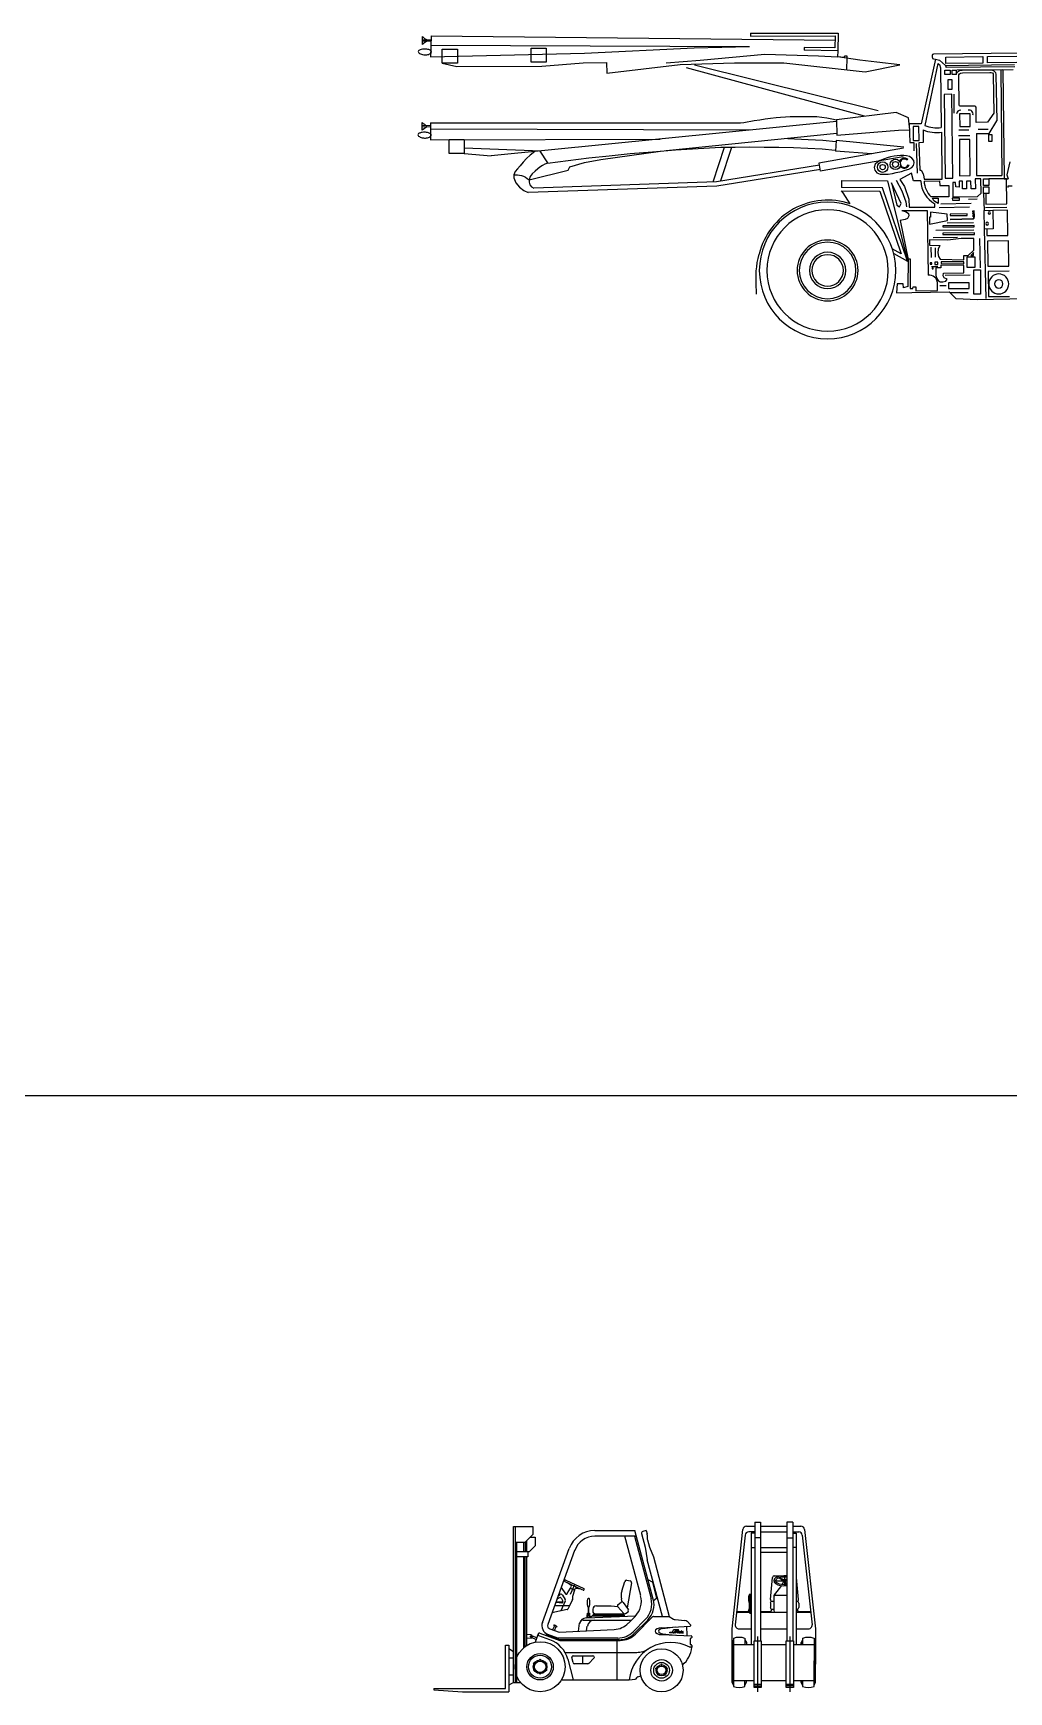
# Model space of a CAD drawing. Extents: x -121210 to 57230, y 84783 to 157800.
# Drawn here: x 6629 to 17847, y 105669 to 124733 of the extents above; entities that cross this region are included whole.
import ezdxf

# ---------------------------------------------------------------- set-up
doc = ezdxf.new("R2010")
doc.units = 0
doc.header["$MEASUREMENT"] = 0
doc.layers.get('0').update_dxf_attribs({"linetype": 'CONTINUOUS'})

# ---------------------------------------------------------------- blocks, each defined once
blk = doc.blocks.new('A$C2BAF2DE8')
for p, q in [((51, 3389), (51, 3480)), ((150, 3441), (51, 3443)), ((150, 3487), (146, 3246)), ((150, 3487), (4796, 3441)), ((3824, 3518), (4830, 3520)), ((3824, 3518), (3824, 3485)), ((3824, 3485), (4797, 3487)), ((4797, 3487), (4794, 3351)), ((4830, 3520), (4827, 3318)), ((5, 3316), (3, 3307)), ((3, 3307), (5, 3300)), ((10, 3321), (5, 3316)), ((5, 3300), (10, 3293)), ((17, 3326), (10, 3321)), ((10, 3293), (19, 3286)), ((24, 3328), (17, 3326)), ((19, 3286), (28, 3281)), ((38, 3333), (24, 3328)), ((28, 3281), (40, 3278)), ((52, 3335), (38, 3333)), ((40, 3278), (52, 3274)), ((150, 3427), (51, 3429)), ((66, 3337), (52, 3335)), ((52, 3274), (66, 3272)), ((80, 3337), (66, 3337)), ((66, 3272), (80, 3271)), ((91, 3337), (80, 3337)), ((80, 3271), (91, 3271)), ((103, 3335), (91, 3337)), ((91, 3271), (103, 3272)), ((113, 3333), (103, 3335)), ((103, 3272), (113, 3274)), ((125, 3330), (113, 3333)), ((113, 3274), (124, 3276)), ((124, 3276), (134, 3281)), ((139, 3323), (125, 3330)), ((134, 3281), (145, 3286)), ((148, 3318), (139, 3323)), ((145, 3286), (150, 3291)), ((146, 3246), (1913, 3291)), ((148, 3380), (3811, 3368)), ((153, 3311), (148, 3318)), ((150, 3291), (157, 3300)), ((157, 3300), (153, 3311)), ((279, 3335), (453, 3335)), ((279, 3173), (279, 3335)), ((453, 3335), (453, 3173)), ((1300, 3349), (1474, 3349)), ((1300, 3187), (1300, 3349)), ((1474, 3349), (1474, 3187)), ((1913, 3291), (3176, 3352)), ((3176, 3352), (3811, 3368)), ((3244, 3210), (3987, 3278)), ((3987, 3278), (4606, 3258)), ((4794, 3351), (4439, 3356)), ((4439, 3356), (4439, 3323)), ((4827, 3318), (4439, 3323)), ((4606, 3258), (4825, 3246)), ((4827, 3318), (4825, 3246)), ((5081, 3208), (4825, 3246)), ((4827, 3253), (4902, 3243)), ((4902, 3243), (4911, 3258)), ((4911, 3258), (4930, 3260)), ((4930, 3260), (4932, 3236)), ((5917, 3274), (5912, 3264)), ((5912, 3264), (5913, 3246)), ((5913, 3246), (5918, 3230)), ((5929, 3280), (5917, 3274)), ((6924, 3290), (5929, 3280)), ((6069, 3245), (6495, 3250)), ((6070, 3171), (6069, 3245)), ((6495, 3250), (6496, 3176)), ((6549, 3252), (6884, 3257)), ((6550, 3177), (6549, 3252)), ((453, 3173), (279, 3173)), ((279, 3173), (448, 3138)), ((448, 3138), (1423, 3140)), ((1474, 3187), (1300, 3187)), ((1423, 3140), (1900, 3177)), ((1900, 3177), (2167, 3182)), ((2167, 3182), (2172, 3058)), ((2172, 3058), (3014, 3159)), ((2855, 3180), (3244, 3210)), ((3014, 3159), (3641, 3177)), ((3083, 3124), (5132, 2570)), ((3181, 3157), (5292, 2630)), ((3641, 3177), (4207, 3177)), ((4207, 3177), (5141, 3074)), ((4932, 3236), (4928, 3098)), ((5275, 3187), (5081, 3208)), ((5141, 3074), (5539, 3156)), ((5539, 3156), (5275, 3187)), ((5952, 3222), (5785, 2479)), ((5979, 3172), (5829, 2458)), ((5918, 3230), (5927, 3223)), ((5927, 3223), (5952, 3222)), ((5952, 3222), (5997, 3210)), ((5979, 3172), (5998, 3159)), ((5997, 3210), (6064, 3149)), ((5998, 3159), (6009, 3123)), ((6009, 3123), (6015, 2435)), ((6056, 3094), (6119, 3094)), ((6056, 3043), (6056, 3094)), ((6064, 3149), (6860, 3158)), ((6064, 3149), (6073, 3125)), ((6496, 3176), (6070, 3171)), ((6863, 3131), (6073, 3125)), ((6119, 3094), (6119, 3043)), ((6144, 3093), (6189, 3093)), ((6144, 3044), (6144, 3093)), ((6189, 3093), (6189, 3044)), ((6189, 3045), (6202, 3075)), ((6724, 3100), (6196, 3093)), ((6202, 3075), (6228, 3090)), ((6220, 3040), (6226, 3053)), ((6226, 3053), (6238, 3060)), ((6228, 3090), (6257, 3094)), ((6238, 3060), (6260, 3064)), ((6257, 3094), (6577, 3098)), ((6260, 3064), (6576, 3068)), ((6885, 3181), (6550, 3177)), ((6576, 3068), (6592, 3067)), ((6577, 3098), (6599, 3097)), ((6592, 3067), (6605, 3062)), ((6599, 3097), (6623, 3088)), ((6605, 3062), (6612, 3053)), ((6612, 3053), (6615, 3040)), ((6623, 3088), (6640, 3066)), ((6640, 3066), (6645, 3044)), ((6700, 3100), (6715, 1885)), ((6724, 3100), (6842, 3101)), ((6724, 3100), (6740, 1845)), ((6119, 3043), (6056, 3043)), ((6096, 2988), (6139, 2988)), ((6096, 2873), (6096, 2988)), ((6139, 2873), (6096, 2873)), ((6139, 2988), (6139, 2873)), ((6189, 3044), (6144, 3044)), ((6189, 3044), (6189, 3045)), ((6220, 3019), (6220, 3040)), ((6223, 2693), (6220, 3019)), ((6615, 3040), (6621, 2601)), ((6645, 3044), (6654, 2513)), ((6137, 2817), (6050, 2816)), ((6050, 2816), (6060, 1851)), ((6148, 1852), (6137, 2817)), ((6160, 2817), (6160, 2804)), ((6160, 2804), (6162, 2600)), ((6226, 2685), (6223, 2693)), ((6235, 2681), (6226, 2685)), ((6401, 2679), (6235, 2681)), ((6413, 2674), (6401, 2679)), ((6417, 2663), (6413, 2674)), ((49, 2403), (49, 2494)), ((145, 2490), (3709, 2487)), ((145, 2490), (146, 2295)), ((4813, 2506), (841, 2109)), ((3709, 2487), (3747, 2494)), ((3747, 2494), (3787, 2502)), ((3787, 2502), (3827, 2509)), ((3827, 2509), (3867, 2515)), ((3867, 2515), (3930, 2525)), ((3930, 2525), (3993, 2535)), ((3993, 2535), (4055, 2542)), ((4055, 2542), (4118, 2549)), ((4118, 2549), (4170, 2555)), ((4170, 2555), (4224, 2558)), ((4224, 2558), (4278, 2560)), ((4278, 2560), (4334, 2560)), ((4334, 2560), (4397, 2563)), ((4397, 2563), (4461, 2563)), ((4461, 2563), (4524, 2563)), ((4524, 2563), (4588, 2560)), ((4588, 2560), (4644, 2555)), ((4644, 2555), (4700, 2546)), ((4700, 2546), (4757, 2535)), ((4757, 2535), (4813, 2523)), ((5498, 2609), (4813, 2523)), ((4813, 2523), (4818, 2346)), ((5642, 2546), (5498, 2609)), ((5656, 2408), (5642, 2546)), ((5785, 2479), (5649, 2479)), ((5649, 2479), (5655, 2262)), ((6349, 2594), (6228, 2593)), ((6228, 2593), (6229, 2445)), ((6350, 2446), (6349, 2594)), ((6420, 2494), (6417, 2663)), ((6547, 2496), (6420, 2494)), ((6621, 2601), (6547, 2496)), ((6567, 2368), (6654, 2513)), ((2, 2360), (0, 2351)), ((0, 2351), (2, 2344)), ((7, 2365), (2, 2360)), ((2, 2344), (7, 2337)), ((14, 2370), (7, 2365)), ((7, 2337), (16, 2330)), ((21, 2372), (14, 2370)), ((16, 2330), (24, 2325)), ((35, 2377), (21, 2372)), ((24, 2325), (37, 2321)), ((49, 2379), (35, 2377)), ((37, 2321), (49, 2318)), ((148, 2455), (49, 2457)), ((148, 2441), (49, 2443)), ((63, 2380), (49, 2379)), ((49, 2318), (63, 2316)), ((77, 2380), (63, 2380)), ((63, 2316), (77, 2314)), ((87, 2380), (77, 2380)), ((77, 2314), (87, 2314)), ((99, 2379), (87, 2380)), ((87, 2314), (99, 2316)), ((110, 2377), (99, 2379)), ((99, 2316), (110, 2318)), ((122, 2373), (110, 2377)), ((110, 2318), (120, 2319)), ((120, 2319), (131, 2325)), ((136, 2367), (122, 2373)), ((131, 2325), (141, 2330)), ((145, 2361), (136, 2367)), ((141, 2330), (146, 2335)), ((145, 2419), (3820, 2407)), ((150, 2354), (145, 2361)), ((146, 2335), (153, 2344)), ((146, 2295), (2784, 2302)), ((153, 2344), (150, 2354)), ((357, 2297), (531, 2297)), ((357, 2135), (357, 2297)), ((531, 2297), (531, 2135)), ((4815, 2365), (2852, 2168)), ((4252, 2309), (4487, 2299)), ((4487, 2299), (4655, 2290)), ((4655, 2290), (4804, 2276)), ((4818, 2346), (5524, 2405)), ((5524, 2405), (5656, 2408)), ((5693, 2446), (5694, 2285)), ((5760, 2446), (5693, 2446)), ((5762, 2285), (5760, 2446)), ((5808, 2407), (5809, 2262)), ((6026, 1843), (6023, 2381)), ((6214, 2344), (6344, 2345)), ((6219, 2408), (6332, 2409)), ((6345, 2298), (6226, 2297)), ((6226, 2297), (6228, 1881)), ((6229, 2445), (6350, 2446)), ((6349, 1882), (6345, 2298)), ((6421, 2367), (6567, 2368)), ((6421, 2367), (6423, 1883)), ((6555, 2411), (6440, 2411)), ((6565, 2354), (6598, 2354)), ((6565, 2274), (6565, 2354)), ((6598, 2354), (6598, 2274)), ((531, 2135), (357, 2135)), ((531, 2203), (1418, 2166)), ((531, 2135), (841, 2109)), ((1291, 2116), (1249, 2079)), ((1345, 2159), (1291, 2116)), ((1402, 2164), (1491, 2030)), ((1965, 2086), (2200, 2110)), ((2101, 2069), (2789, 2163)), ((2200, 2110), (2439, 2135)), ((2439, 2135), (2698, 2156)), ((2698, 2156), (2960, 2177)), ((2960, 2177), (3221, 2194)), ((3221, 2194), (3482, 2208)), ((3395, 1809), (3524, 2210)), ((3482, 2208), (3648, 2211)), ((3484, 1826), (3608, 2211)), ((3648, 2211), (3815, 2213)), ((3815, 2213), (3982, 2211)), ((3982, 2211), (4149, 2210)), ((4149, 2210), (4317, 2205)), ((4317, 2205), (4482, 2198)), ((4482, 2198), (4648, 2189)), ((5581, 2196), (4609, 2027)), ((5580, 2098), (4625, 1933)), ((4648, 2189), (4796, 2175)), ((4808, 2285), (4801, 2163)), ((5219, 2133), (4801, 2163)), ((5585, 2210), (4808, 2285)), ((5434, 2099), (5394, 2087)), ((5475, 2107), (5434, 2099)), ((5511, 2111), (5475, 2107)), ((5548, 2112), (5511, 2111)), ((5585, 2112), (5548, 2112)), ((5617, 2108), (5585, 2112)), ((5650, 2101), (5617, 2108)), ((5680, 2083), (5650, 2101)), ((5655, 2262), (5701, 2262)), ((5694, 2285), (5762, 2285)), ((5701, 2262), (5703, 2167)), ((5730, 2251), (5738, 1910)), ((5809, 2262), (5759, 2260)), ((5759, 2260), (5770, 1946)), ((6598, 2274), (6565, 2274)), ((1118, 1928), (1101, 1893)), ((1146, 1962), (1118, 1928)), ((1174, 1995), (1146, 1962)), ((1209, 2037), (1174, 1995)), ((1249, 2079), (1209, 2037)), ((1277, 1835), (1726, 1945)), ((1347, 1933), (1315, 1903)), ((1378, 1961), (1347, 1933)), ((1402, 1980), (1378, 1961)), ((1430, 1999), (1402, 1980)), ((1460, 2015), (1430, 1999)), ((1491, 2027), (1460, 2015)), ((1491, 2027), (1728, 2056)), ((1726, 1945), (1747, 1983)), ((1728, 2056), (1965, 2086)), ((1747, 1983), (1913, 2034)), ((1913, 2034), (2101, 2069)), ((4618, 2004), (3432, 1811)), ((4627, 1954), (3437, 1760)), ((4609, 2027), (4625, 1933)), ((5255, 2013), (5247, 1976)), ((5247, 1976), (5253, 1944)), ((5253, 1944), (5276, 1916)), ((5283, 2036), (5255, 2013)), ((5276, 1916), (5316, 1898)), ((5315, 2057), (5283, 2036)), ((5351, 2072), (5315, 2057)), ((5394, 2087), (5351, 2072)), ((5408, 1900), (5455, 1908)), ((5455, 1908), (5499, 1917)), ((5499, 1917), (5560, 1931)), ((5673, 1911), (5541, 1839)), ((5560, 1931), (5603, 1943)), ((5603, 1943), (5645, 1956)), ((5624, 2062), (5631, 2070)), ((5638, 2005), (5645, 2001)), ((5645, 1956), (5679, 1975)), ((5696, 1822), (5673, 1911)), ((5679, 1975), (5696, 1998)), ((5700, 2057), (5680, 2083)), ((5696, 1998), (5705, 2031)), ((5705, 2031), (5700, 2057)), ((5770, 1946), (5786, 1946)), ((5786, 1946), (5807, 1902)), ((6807, 2041), (6770, 1891)), ((1101, 1893), (1101, 1856)), ((1101, 1891), (1124, 1893)), ((1101, 1856), (1127, 1799)), ((1124, 1893), (1146, 1893)), ((1127, 1799), (1167, 1750)), ((1146, 1893), (1169, 1889)), ((1167, 1750), (1216, 1710)), ((1169, 1889), (1190, 1884)), ((1190, 1884), (1214, 1874)), ((1214, 1874), (1235, 1863)), ((1235, 1863), (1256, 1849)), ((1256, 1849), (1277, 1835)), ((3437, 1760), (1266, 1687)), ((1291, 1872), (1277, 1835)), ((1277, 1835), (1277, 1806)), ((1277, 1806), (1287, 1778)), ((1287, 1778), (1306, 1753)), ((1315, 1903), (1291, 1872)), ((1306, 1753), (1333, 1739)), ((3432, 1811), (1333, 1739)), ((4870, 1827), (4868, 1746)), ((5340, 1743), (4868, 1746)), ((4870, 1827), (5398, 1824)), ((5316, 1898), (5361, 1897)), ((5628, 899), (5340, 1743)), ((5361, 1897), (5408, 1900)), ((5398, 1824), (5628, 899)), ((5445, 1799), (5505, 1544)), ((5554, 1560), (5445, 1799)), ((5500, 1828), (5564, 1707)), ((5541, 1839), (5596, 1756)), ((5596, 1756), (5645, 1613)), ((5782, 1821), (5696, 1822)), ((5807, 1902), (5818, 1868)), ((5818, 1868), (5820, 1841)), ((5820, 1841), (6026, 1843)), ((5820, 1820), (5997, 1821)), ((5997, 1821), (5999, 1769)), ((5999, 1769), (6103, 1769)), ((6060, 1851), (6148, 1852)), ((6103, 1769), (6104, 1639)), ((6150, 1804), (6150, 1638)), ((6182, 1804), (6150, 1804)), ((6184, 1752), (6182, 1804)), ((6223, 1751), (6184, 1752)), ((6260, 1819), (6223, 1820)), ((6223, 1820), (6223, 1751)), ((6228, 1881), (6349, 1882)), ((6261, 1731), (6260, 1819)), ((6308, 1731), (6261, 1731)), ((6358, 1820), (6308, 1820)), ((6308, 1820), (6308, 1731)), ((6359, 1731), (6358, 1820)), ((6409, 1731), (6359, 1731)), ((6472, 1846), (6407, 1846)), ((6407, 1846), (6409, 1731)), ((6423, 1883), (6715, 1885)), ((6475, 1680), (6472, 1846)), ((6501, 1844), (6563, 1844)), ((6501, 1768), (6501, 1844)), ((6563, 1768), (6501, 1768)), ((6503, 1753), (6565, 1753)), ((6503, 1677), (6503, 1753)), ((6563, 1844), (6563, 1768)), ((6767, 1847), (6564, 1845)), ((6565, 1753), (6565, 1677)), ((6740, 1845), (6785, 1846)), ((6772, 1558), (6767, 1847)), ((6770, 1891), (6785, 1846)), ((6788, 1747), (6788, 1764)), ((6788, 1764), (6833, 1764)), ((1216, 1710), (1266, 1687)), ((4888, 1685), (4868, 1706)), ((4868, 1706), (5311, 1704)), ((4970, 1557), (4888, 1685)), ((5311, 1704), (5557, 983)), ((5505, 1544), (5535, 1525)), ((5535, 1525), (5554, 1560)), ((5564, 1707), (5608, 1579)), ((5608, 1579), (5618, 1523)), ((5645, 1613), (5649, 1520)), ((6104, 1639), (5901, 1638)), ((5915, 1623), (5982, 1623)), ((5933, 1593), (5915, 1623)), ((5962, 1573), (5933, 1593)), ((5944, 1521), (5943, 1560)), ((5983, 1561), (5962, 1573)), ((5982, 1623), (5983, 1561)), ((6012, 1556), (6361, 1564)), ((6226, 1624), (6144, 1623)), ((6144, 1623), (6145, 1599)), ((6145, 1599), (6227, 1600)), ((6150, 1638), (6434, 1643)), ((6227, 1600), (6226, 1624)), ((6331, 1613), (6430, 1615)), ((6434, 1643), (6475, 1680)), ((6565, 1677), (6503, 1677)), ((6504, 1676), (6510, 1482)), ((6528, 1677), (6530, 1555)), ((6530, 1555), (6772, 1558)), ((5600, 1378), (5545, 1367)), ((5545, 1367), (5637, 917)), ((5563, 1482), (5853, 1481)), ((5563, 1482), (5612, 1467)), ((5629, 1391), (5600, 1378)), ((5612, 1467), (5639, 1446)), ((5643, 1420), (5629, 1391)), ((5639, 1446), (5643, 1420)), ((5649, 1520), (5944, 1521)), ((5853, 1481), (5867, 739)), ((5894, 1406), (5882, 1406)), ((5882, 1406), (5882, 1325)), ((5882, 1325), (6087, 1367)), ((5893, 1461), (5894, 1406)), ((6085, 1439), (5893, 1461)), ((5991, 1514), (6340, 1522)), ((6084, 1341), (6386, 1344)), ((6087, 1367), (6085, 1439)), ((6314, 1442), (6120, 1440)), ((6120, 1440), (6120, 1423)), ((6120, 1423), (6314, 1425)), ((6121, 1383), (6383, 1390)), ((6121, 1377), (6386, 1384)), ((6314, 1425), (6314, 1442)), ((6383, 1390), (6390, 1397)), ((6386, 1384), (6396, 1394)), ((6392, 1413), (6390, 1481)), ((6390, 1397), (6392, 1413)), ((6398, 1413), (6396, 1481)), ((6396, 1394), (6398, 1413)), ((6510, 1482), (6611, 1484)), ((6514, 1268), (6510, 1482)), ((6527, 1517), (6769, 1521)), ((6611, 1484), (6615, 1270)), ((6777, 1484), (6611, 1482)), ((6782, 1195), (6777, 1484)), ((5925, 1172), (6204, 1176)), ((5953, 1257), (6391, 1259)), ((6399, 1225), (6034, 1221)), ((6034, 1221), (6034, 1206)), ((6034, 1206), (6399, 1206)), ((6397, 1310), (6035, 1306)), ((6035, 1306), (6035, 1293)), ((6035, 1293), (6397, 1293)), ((6244, 1158), (6091, 1142)), ((6392, 1159), (6244, 1158)), ((6392, 1024), (6392, 1159)), ((6397, 1293), (6397, 1310)), ((6399, 1206), (6399, 1225)), ((6468, 821), (6461, 1160)), ((6615, 1270), (6514, 1268)), ((6532, 471), (6514, 1268)), ((6539, 1268), (6540, 1192)), ((6540, 1192), (6782, 1195)), ((3911, 931), (3923, 979)), ((5557, 983), (5454, 1040)), ((5470, 986), (5628, 899)), ((5880, 1143), (5883, 1082)), ((6091, 1142), (5880, 1143)), ((5883, 1082), (5999, 1078)), ((5898, 1059), (5900, 942)), ((5945, 1051), (5945, 945)), ((5983, 1036), (5978, 993)), ((5978, 993), (5985, 952)), ((5999, 1078), (5983, 1036)), ((6276, 963), (6327, 964)), ((6277, 915), (6276, 963)), ((6327, 964), (6392, 1024)), ((6390, 999), (6356, 963)), ((6356, 963), (6389, 963)), ((6389, 963), (6389, 999)), ((6789, 1132), (6547, 1129)), ((6547, 1129), (6552, 840)), ((6794, 843), (6789, 1132)), ((3888, 739), (3890, 787)), ((3890, 787), (3895, 835)), ((3895, 835), (3902, 883)), ((3902, 883), (3911, 931)), ((5637, 917), (5634, 608)), ((5636, 926), (5660, 924)), ((5660, 924), (5660, 584)), ((5907, 880), (5891, 880)), ((5891, 880), (5891, 864)), ((5891, 864), (5907, 864)), ((5979, 835), (5903, 835)), ((5907, 864), (5907, 880)), ((5924, 823), (5913, 823)), ((5913, 823), (5913, 811)), ((5913, 811), (5924, 811)), ((5924, 811), (5924, 823)), ((5976, 886), (5943, 886)), ((5943, 886), (5943, 859)), ((5943, 859), (5976, 859)), ((5955, 821), (5954, 734)), ((6011, 821), (5955, 821)), ((5976, 859), (5976, 886)), ((5985, 952), (6003, 921)), ((6003, 921), (6277, 915)), ((6012, 852), (6011, 821)), ((6277, 850), (6012, 852)), ((6276, 890), (6015, 893)), ((6015, 893), (6015, 872)), ((6015, 872), (6276, 869)), ((6041, 761), (6276, 763)), ((6276, 869), (6276, 890)), ((6276, 763), (6277, 850)), ((6407, 945), (6311, 945)), ((6311, 945), (6311, 830)), ((6311, 830), (6407, 830)), ((6390, 519), (6390, 800)), ((6390, 800), (6468, 800)), ((6407, 830), (6407, 945)), ((6468, 800), (6468, 519)), ((6552, 840), (6794, 843)), ((6798, 783), (6556, 780)), ((6556, 780), (6561, 491)), ((3888, 691), (3888, 739)), ((3890, 643), (3888, 691)), ((3890, 595), (3890, 643)), ((3891, 575), (3890, 595)), ((3891, 557), (3891, 575)), ((5509, 638), (5503, 533)), ((5579, 638), (5509, 638)), ((5584, 593), (5579, 638)), ((5634, 608), (5584, 593)), ((5660, 584), (5689, 584)), ((5689, 584), (5692, 603)), ((5692, 603), (5726, 603)), ((5726, 603), (5726, 558)), ((5954, 734), (5962, 706)), ((5962, 706), (5981, 676)), ((5973, 562), (5973, 650)), ((5981, 676), (6005, 661)), ((6075, 616), (6001, 614)), ((6005, 661), (6035, 662)), ((6035, 662), (6068, 669)), ((6038, 729), (6041, 761)), ((6049, 708), (6038, 729)), ((6085, 691), (6049, 708)), ((6062, 738), (6349, 742)), ((6068, 669), (6085, 691)), ((6339, 650), (6099, 650)), ((6099, 650), (6099, 586)), ((6099, 586), (6339, 586)), ((6339, 586), (6339, 650)), ((3891, 538), (3891, 557)), ((3892, 520), (3891, 538)), ((5503, 533), (5678, 537)), ((5678, 537), (6106, 545)), ((5726, 558), (5973, 562)), ((6106, 545), (6184, 470)), ((6117, 540), (6327, 540)), ((6184, 470), (6433, 459)), ((6468, 519), (6390, 519)), ((6433, 459), (6991, 471)), ((6561, 491), (6803, 494))]:
    blk.add_line(p, q)
for centre, radius in [((5343, 1980), 60.3), ((5343, 1980), 30.4), ((5490, 2011), 60), ((5490, 2011), 34)]:
    blk.add_circle(centre, radius)
for centre, radius, start, end in [((201, 3635), 216, 225.8308, 243.4443), ((201, 3234), 216, 116.5557, 134.1692), ((199, 2649), 216, 225.8308, 243.4443), ((6241, 2586), 49.2, 89.6384, 171.7527), ((6337, 2590), 45.8, 346.6876, 104.3264), ((199, 2248), 216, 116.5557, 134.1692), ((5965, 2798), 421, 248.1536, 277.8445), ((5965, 2798), 366, 248.1535, 277.8445), ((5593, 2025), 58.2, 49.0856, 157.8337), ((5593, 2025), 47.6, 49.0856, 171.3642), ((5593, 2025), 58.2, 216.0983, 335.6375), ((5593, 2025), 49, 207.5527, 335.6375), ((6091, 1832), 310, 182.1206, 241.5021), ((6091, 1832), 272, 182.625, 225.57), ((4710, 792), 808, 71.1932, 166.5979), ((4710, 792), 785, 0, 180), ((4710, 792), 698, 0, 180), ((6380, 1470), 3.1, 0, 180), ((6380, 1470), 3.1, 180, 0), ((6380, 1444), 3.1, 0, 180), ((6380, 1444), 3.1, 180, 0), ((6381, 1417), 3.1, 0, 180), ((6381, 1417), 3.1, 180, 0), ((6546, 1330), 15.8, 0, 180), ((6568, 1453), 13.2, 0, 180), ((6568, 1453), 13.2, 180, 0), ((6546, 1330), 15.8, 180, 0), ((4710, 792), 350, 0, 180), ((4710, 792), 350, 0, 180), ((4710, 792), 326, 0, 180), ((4710, 792), 209, 0, 180), ((4710, 792), 181, 0, 180), ((4710, 792), 785, 180, 0), ((4710, 792), 698, 180, 0), ((4710, 792), 350, 180, 0), ((4710, 792), 350, 180, 0), ((4710, 792), 326, 180, 0), ((4710, 792), 209, 180, 0), ((4710, 792), 181, 180, 0), ((5877, 643), 96.4, 4.0224, 95.7431), ((6678, 637), 115, 0, 180), ((6678, 637), 115, 180, 0), ((6678, 637), 48.5, 0, 180), ((6678, 637), 48.5, 180, 0)]:
    blk.add_arc(centre, radius, start, end)
blk = doc.blocks.new('A$C31273974')
for p, q in [((916, 107), (916, 1899)), ((916, 1899), (933, 1899)), ((933, 1899), (933, 107)), ((933, 1899), (1139, 1899)), ((933, 1718), (1048, 1718)), ((949, 1718), (949, 107)), ((1032, 1718), (1032, 1611)), ((1048, 1718), (1139, 1809)), ((1048, 1718), (1048, 1611)), ((1065, 1735), (1065, 1611)), ((1106, 1776), (1164, 1776)), ((1139, 1899), (1139, 1809)), ((1164, 1776), (1164, 1677)), ((1851, 1854), (2311, 1854)), ((2306, 1788), (1851, 1788)), ((2378, 1105), (2195, 1788)), ((2329, 1788), (2306, 1788)), ((2306, 1788), (2498, 1073)), ((2523, 1064), (2311, 1854)), ((2388, 1818), (2430, 1663)), ((2442, 1854), (2403, 1843)), ((2442, 1854), (2453, 1816)), ((2454, 1805), (2454, 1760)), ((2456, 1748), (2481, 1663)), ((949, 1611), (1081, 1611)), ((1081, 1553), (949, 1553)), ((1032, 1553), (1032, 506)), ((1048, 519), (1048, 1553)), ((1065, 1553), (1065, 531)), ((1081, 1611), (1081, 1553)), ((1081, 1611), (1098, 1611)), ((1098, 1611), (1164, 1677)), ((1247, 798), (1556, 1648)), ((1618, 1625), (1309, 775)), ((2430, 1663), (2453, 1516)), ((2481, 1663), (2524, 1551)), ((2524, 1551), (2707, 865)), ((2628, 865), (2453, 1516)), ((1464, 1200), (1515, 1127)), ((1714, 1169), (1509, 1265)), ((1518, 1284), (1723, 1188)), ((1532, 1128), (1572, 1191)), ((1577, 1221), (1536, 1253)), ((1621, 1238), (1566, 1119)), ((1572, 1191), (1580, 1208)), ((1572, 1191), (1617, 1170)), ((1617, 1170), (1594, 1095)), ((1617, 1170), (1625, 1187)), ((1636, 1193), (1687, 1182)), ((2160, 1155), (2194, 1268)), ((2218, 1282), (2256, 1275)), ((2272, 1252), (2222, 964)), ((2512, 1259), (2463, 1288)), ((2512, 1259), (2558, 1073)), ((1558, 989), (1387, 989)), ((1404, 1031), (1404, 1031)), ((1473, 1020), (1406, 1028)), ((1407, 1034), (1413, 1034)), ((1413, 1034), (1484, 1034)), ((1416, 1070), (1441, 1081)), ((1427, 1099), (1448, 1117)), ((1511, 1041), (1461, 929)), ((1469, 1071), (1483, 1040)), ((1479, 1112), (1510, 1059)), ((1483, 1027), (1482, 1025)), ((1558, 989), (1539, 951)), ((1593, 1062), (1558, 989)), ((1594, 1092), (1594, 1066)), ((1774, 976), (1774, 903)), ((1782, 903), (1782, 976)), ((1868, 989), (2039, 989)), ((2039, 989), (2114, 979)), ((2183, 901), (2114, 978)), ((2117, 1002), (2154, 1031)), ((2166, 1035), (2158, 1067)), ((2178, 1028), (2236, 943)), ((2558, 1073), (2527, 1047)), ((1532, 945), (1356, 906)), ((1378, 765), (1377, 761)), ((1663, 695), (1676, 789)), ((1717, 824), (2272, 824)), ((1753, 851), (2321, 874)), ((1770, 859), (1753, 851)), ((1770, 876), (1756, 867)), ((1756, 867), (1770, 859)), ((1770, 892), (1759, 884)), ((1759, 884), (1770, 876)), ((1761, 900), (1770, 903)), ((1761, 900), (1794, 900)), ((1761, 900), (1770, 892)), ((1770, 903), (1786, 903)), ((1770, 892), (1786, 892)), ((1770, 876), (1786, 876)), ((1770, 859), (1786, 859)), ((1786, 903), (1794, 900)), ((1794, 900), (1786, 892)), ((1786, 892), (1797, 884)), ((1797, 884), (1786, 876)), ((1786, 876), (1800, 867)), ((1800, 867), (1786, 859)), ((1786, 859), (1802, 853)), ((1802, 853), (1846, 899)), ((1821, 872), (2187, 868)), ((1827, 948), (1827, 923)), ((1832, 884), (2186, 884)), ((1852, 898), (2185, 899)), ((2185, 899), (2187, 868)), ((2205, 899), (2233, 920)), ((2236, 788), (2314, 866)), ((2434, 834), (2290, 690)), ((2304, 671), (2459, 825)), ((2318, 664), (2515, 860)), ((2459, 825), (2480, 825)), ((2526, 865), (2707, 865)), ((2707, 865), (2756, 836)), ((2774, 831), (2886, 821)), ((2911, 810), (2952, 770)), ((1114, 655), (1065, 660)), ((1114, 617), (1065, 612)), ((1175, 601), (1125, 621)), ((1182, 620), (1133, 638)), ((1199, 666), (1164, 571)), ((1334, 598), (1207, 644)), ((1218, 675), (1448, 591)), ((1308, 651), (1283, 676)), ((1448, 598), (1308, 651)), ((1427, 618), (1311, 660)), ((1333, 722), (1439, 684)), ((1385, 760), (1362, 712)), ((1385, 703), (1407, 750)), ((1416, 748), (1413, 745)), ((2115, 618), (1427, 618)), ((1439, 684), (2074, 716)), ((2130, 598), (1448, 598)), ((1448, 591), (2143, 591)), ((1756, 700), (1764, 753)), ((2103, 591), (2103, 136)), ((2611, 734), (2947, 756)), ((2622, 657), (2958, 645)), ((2633, 665), (2773, 652)), ((2634, 726), (2776, 745)), ((2711, 682), (2712, 683)), ((2711, 680), (2711, 682)), ((2712, 679), (2711, 680)), ((2712, 683), (2713, 684)), ((2713, 678), (2712, 679)), ((2713, 684), (2714, 684)), ((2714, 678), (2713, 678)), ((2714, 684), (2716, 685)), ((2716, 678), (2714, 678)), ((2716, 685), (2717, 686)), ((2730, 678), (2716, 678)), ((2717, 686), (2719, 686)), ((2719, 686), (2720, 686)), ((2720, 686), (2726, 686)), ((2726, 686), (2728, 686)), ((2728, 686), (2731, 686)), ((2732, 678), (2730, 678)), ((2731, 686), (2733, 686)), ((2733, 678), (2732, 678)), ((2733, 686), (2734, 686)), ((2734, 679), (2733, 678)), ((2734, 686), (2736, 685)), ((2736, 679), (2734, 679)), ((2736, 685), (2738, 685)), ((2737, 679), (2736, 679)), ((2738, 680), (2737, 679)), ((2738, 685), (2739, 685)), ((2739, 681), (2738, 680)), ((2739, 685), (2740, 684)), ((2740, 681), (2739, 681)), ((2740, 684), (2743, 683)), ((2741, 682), (2740, 681)), ((2742, 685), (2741, 685)), ((2741, 685), (2741, 683)), ((2741, 683), (2741, 682)), ((2743, 690), (2742, 689)), ((2742, 689), (2742, 688)), ((2742, 688), (2742, 687)), ((2742, 687), (2742, 685)), ((2744, 693), (2743, 692)), ((2743, 692), (2743, 691)), ((2743, 691), (2743, 690)), ((2743, 683), (2744, 683)), ((2745, 694), (2744, 693)), ((2744, 683), (2745, 682)), ((2746, 697), (2745, 695)), ((2745, 695), (2745, 694)), ((2745, 682), (2747, 681)), ((2747, 699), (2746, 698)), ((2746, 698), (2746, 697)), ((2748, 701), (2747, 700)), ((2747, 700), (2747, 699)), ((2747, 681), (2748, 680)), ((2749, 703), (2748, 701)), ((2748, 680), (2749, 680)), ((2750, 704), (2749, 703)), ((2749, 703), (2749, 703)), ((2749, 680), (2751, 679)), ((2751, 706), (2750, 705)), ((2750, 705), (2750, 704)), ((2753, 707), (2751, 706)), ((2751, 679), (2752, 679)), ((2752, 679), (2756, 679)), ((2754, 708), (2753, 707)), ((2755, 709), (2754, 708)), ((2757, 710), (2755, 709)), ((2756, 679), (2758, 679)), ((2758, 710), (2757, 710)), ((2759, 711), (2758, 710)), ((2758, 679), (2759, 680)), ((2760, 711), (2759, 711)), ((2759, 680), (2760, 681)), ((2762, 711), (2760, 711)), ((2760, 681), (2761, 681)), ((2761, 682), (2762, 683)), ((2761, 681), (2761, 682)), ((2764, 712), (2762, 711)), ((2762, 683), (2763, 684)), ((2763, 684), (2764, 685)), ((2765, 712), (2764, 712)), ((2764, 685), (2765, 686)), ((2766, 712), (2765, 712)), ((2765, 687), (2766, 688)), ((2765, 686), (2765, 687)), ((2768, 712), (2766, 712)), ((2766, 688), (2767, 688)), ((2767, 685), (2766, 685)), ((2766, 685), (2766, 682)), ((2766, 682), (2767, 681)), ((2767, 689), (2768, 690)), ((2767, 688), (2767, 689)), ((2768, 688), (2767, 687)), ((2767, 687), (2767, 686)), ((2767, 686), (2767, 685)), ((2767, 681), (2767, 681)), ((2767, 681), (2768, 680)), ((2770, 713), (2768, 712)), ((2768, 690), (2769, 692)), ((2769, 690), (2768, 689)), ((2768, 689), (2768, 688)), ((2768, 680), (2769, 679)), ((2770, 698), (2769, 697)), ((2769, 697), (2769, 696)), ((2769, 696), (2770, 696)), ((2769, 692), (2769, 693)), ((2769, 693), (2769, 692)), ((2769, 692), (2769, 692)), ((2769, 692), (2769, 691)), ((2769, 691), (2769, 690)), ((2769, 679), (2770, 679)), ((2772, 713), (2770, 713)), ((2771, 698), (2770, 698)), ((2770, 698), (2771, 697)), ((2770, 696), (2771, 696)), ((2770, 679), (2773, 679)), ((2772, 697), (2771, 698)), ((2771, 697), (2772, 697)), ((2772, 697), (2771, 696)), ((2771, 696), (2772, 696)), ((2771, 696), (2771, 696)), ((2774, 713), (2772, 713)), ((2772, 696), (2772, 697)), ((2773, 679), (2774, 679)), ((2776, 713), (2774, 713)), ((2774, 679), (2777, 680)), ((2778, 713), (2776, 713)), ((2777, 706), (2776, 705)), ((2776, 705), (2776, 702)), ((2776, 702), (2778, 701)), ((2778, 706), (2777, 706)), ((2777, 680), (2778, 681)), ((2779, 714), (2778, 713)), ((2779, 707), (2778, 706)), ((2778, 701), (2779, 700)), ((2778, 681), (2779, 682)), ((2796, 714), (2779, 714)), ((2782, 707), (2779, 707)), ((2779, 700), (2781, 699)), ((2779, 682), (2780, 683)), ((2780, 684), (2781, 685)), ((2780, 683), (2780, 684)), ((2781, 699), (2784, 698)), ((2781, 685), (2782, 685)), ((2784, 708), (2782, 707)), ((2782, 686), (2783, 687)), ((2782, 685), (2782, 686)), ((2783, 687), (2784, 688)), ((2784, 681), (2783, 680)), ((2783, 680), (2784, 681)), ((2783, 680), (2783, 679)), ((2783, 679), (2783, 680)), ((2783, 679), (2783, 678)), ((2783, 678), (2783, 679)), ((2791, 708), (2784, 708)), ((2784, 698), (2785, 698)), ((2784, 689), (2785, 690)), ((2784, 688), (2784, 689)), ((2785, 684), (2784, 684)), ((2784, 684), (2784, 683)), ((2784, 682), (2786, 684)), ((2784, 683), (2784, 682)), ((2784, 682), (2784, 681)), ((2784, 681), (2784, 682)), ((2785, 698), (2787, 698)), ((2785, 690), (2786, 691)), ((2786, 687), (2785, 686)), ((2785, 686), (2785, 685)), ((2785, 685), (2785, 684)), ((2786, 691), (2787, 692)), ((2787, 691), (2786, 690)), ((2786, 690), (2786, 689)), ((2786, 689), (2786, 688)), ((2786, 688), (2786, 687)), ((2786, 684), (2787, 686)), ((2787, 698), (2789, 698)), ((2787, 692), (2787, 693)), ((2787, 693), (2787, 691)), ((2787, 687), (2788, 688)), ((2787, 686), (2787, 687)), ((2788, 688), (2789, 689)), ((2788, 688), (2788, 688)), ((2789, 698), (2791, 698)), ((2789, 690), (2790, 692)), ((2789, 689), (2789, 690)), ((2790, 692), (2791, 692)), ((2793, 707), (2791, 708)), ((2791, 698), (2793, 697)), ((2791, 692), (2793, 693)), ((2797, 707), (2793, 707)), ((2793, 697), (2794, 697)), ((2793, 693), (2797, 693)), ((2794, 697), (2796, 697)), ((2798, 713), (2796, 714)), ((2796, 697), (2801, 697)), ((2798, 707), (2797, 707)), ((2797, 693), (2798, 693)), ((2801, 713), (2798, 713)), ((2799, 707), (2798, 707)), ((2798, 693), (2799, 692)), ((2801, 707), (2799, 707)), ((2799, 692), (2801, 692)), ((2803, 713), (2801, 713)), ((2802, 707), (2801, 707)), ((2801, 697), (2803, 697)), ((2801, 692), (2802, 692)), ((2804, 706), (2802, 707)), ((2802, 692), (2804, 691)), ((2805, 713), (2803, 713)), ((2803, 697), (2804, 697)), ((2804, 683), (2803, 683)), ((2803, 683), (2803, 682)), ((2803, 682), (2803, 681)), ((2803, 681), (2803, 679)), ((2803, 679), (2803, 679)), ((2803, 679), (2804, 678)), ((2804, 697), (2805, 698)), ((2804, 691), (2804, 690)), ((2804, 690), (2804, 689)), ((2804, 689), (2804, 687)), ((2804, 687), (2804, 685)), ((2804, 685), (2804, 684)), ((2804, 684), (2804, 683)), ((2804, 678), (2809, 678)), ((2807, 713), (2805, 713)), ((2805, 698), (2807, 698)), ((2808, 712), (2807, 713)), ((2807, 698), (2808, 698)), ((2809, 712), (2808, 712)), ((2808, 698), (2809, 698)), ((2811, 712), (2809, 712)), ((2809, 698), (2811, 699)), ((2809, 678), (2810, 679)), ((2810, 679), (2811, 680)), ((2810, 679), (2810, 679)), ((2812, 711), (2811, 712)), ((2811, 699), (2812, 699)), ((2811, 680), (2812, 681)), ((2813, 711), (2812, 711)), ((2812, 699), (2813, 700)), ((2812, 681), (2813, 682)), ((2814, 710), (2813, 711)), ((2813, 700), (2814, 701)), ((2813, 683), (2814, 684)), ((2813, 682), (2813, 683)), ((2815, 709), (2814, 710)), ((2814, 701), (2815, 702)), ((2814, 684), (2814, 685)), ((2814, 685), (2815, 685)), ((2816, 708), (2815, 709)), ((2815, 702), (2815, 703)), ((2815, 703), (2816, 703)), ((2815, 685), (2816, 686)), ((2816, 703), (2816, 708)), ((2816, 686), (2817, 687)), ((2817, 687), (2819, 689)), ((2818, 685), (2817, 684)), ((2817, 684), (2817, 683)), ((2817, 683), (2817, 682)), ((2817, 682), (2817, 681)), ((2817, 681), (2818, 681)), ((2819, 686), (2818, 685)), ((2818, 681), (2819, 680)), ((2819, 689), (2820, 689)), ((2820, 687), (2819, 686)), ((2819, 680), (2821, 679)), ((2820, 689), (2821, 690)), ((2822, 688), (2820, 687)), ((2821, 690), (2823, 690)), ((2821, 679), (2823, 679)), ((2824, 689), (2822, 688)), ((2823, 690), (2824, 691)), ((2823, 679), (2824, 679)), ((2824, 691), (2825, 691)), ((2825, 689), (2824, 689)), ((2824, 679), (2825, 678)), ((2825, 691), (2827, 691)), ((2827, 690), (2825, 689)), ((2825, 678), (2827, 678)), ((2827, 691), (2828, 691)), ((2828, 690), (2827, 690)), ((2827, 678), (2829, 678)), ((2828, 691), (2829, 692)), ((2829, 690), (2828, 690)), ((2829, 692), (2834, 692)), ((2831, 690), (2829, 690)), ((2829, 678), (2830, 678)), ((2830, 678), (2832, 678)), ((2836, 690), (2831, 690)), ((2832, 678), (2834, 678)), ((2834, 692), (2835, 691)), ((2834, 678), (2835, 680)), ((2835, 691), (2836, 691)), ((2835, 680), (2836, 681)), ((2836, 691), (2838, 690)), ((2838, 690), (2836, 690)), ((2836, 681), (2837, 682)), ((2837, 682), (2838, 683)), ((2839, 689), (2838, 688)), ((2838, 688), (2838, 683)), ((2838, 684), (2839, 685)), ((2838, 683), (2838, 684)), ((2838, 683), (2839, 683)), ((2840, 690), (2839, 690)), ((2839, 690), (2839, 689)), ((2839, 686), (2840, 687)), ((2839, 685), (2839, 686)), ((2839, 683), (2839, 682)), ((2839, 682), (2840, 681)), ((2841, 692), (2840, 691)), ((2840, 691), (2840, 690)), ((2840, 688), (2841, 689)), ((2840, 687), (2840, 688)), ((2840, 681), (2842, 680)), ((2842, 694), (2841, 692)), ((2841, 690), (2842, 691)), ((2841, 689), (2841, 690)), ((2843, 694), (2842, 694)), ((2842, 691), (2843, 692)), ((2842, 680), (2846, 679)), ((2844, 697), (2843, 696)), ((2843, 696), (2843, 694)), ((2843, 693), (2844, 694)), ((2843, 692), (2843, 693)), ((2845, 699), (2844, 698)), ((2844, 697), (2845, 698)), ((2844, 698), (2844, 697)), ((2844, 696), (2844, 697)), ((2844, 694), (2844, 696)), ((2844, 696), (2844, 696)), ((2845, 698), (2846, 700)), ((2846, 700), (2845, 699)), ((2846, 700), (2846, 701)), ((2846, 701), (2847, 701)), ((2847, 701), (2846, 700)), ((2846, 679), (2851, 679)), ((2847, 701), (2847, 702)), ((2847, 702), (2847, 701)), ((2851, 679), (2853, 679)), ((2853, 679), (2856, 679)), ((2856, 687), (2855, 686)), ((2855, 686), (2855, 683)), ((2855, 683), (2856, 681)), ((2857, 689), (2856, 688)), ((2856, 688), (2856, 687)), ((2856, 681), (2856, 680)), ((2856, 679), (2857, 680)), ((2856, 680), (2857, 680)), ((2859, 690), (2857, 689)), ((2857, 680), (2859, 681)), ((2857, 680), (2858, 679)), ((2858, 679), (2859, 678)), ((2861, 691), (2859, 690)), ((2859, 690), (2859, 690)), ((2859, 681), (2861, 682)), ((2859, 678), (2860, 677)), ((2860, 677), (2861, 677)), ((2863, 692), (2861, 691)), ((2861, 682), (2862, 683)), ((2861, 677), (2864, 677)), ((2862, 683), (2863, 684)), ((2865, 692), (2863, 692)), ((2863, 684), (2864, 685)), ((2864, 685), (2865, 686)), ((2864, 677), (2866, 677)), ((2867, 692), (2865, 692)), ((2865, 686), (2867, 688)), ((2866, 677), (2868, 677)), ((2867, 691), (2867, 692)), ((2867, 690), (2867, 691)), ((2867, 689), (2867, 690)), ((2867, 688), (2867, 689)), ((2869, 679), (2868, 679)), ((2868, 677), (2869, 678)), ((2869, 678), (2870, 679)), ((2870, 679), (2869, 679)), ((2903, 753), (2910, 647)), ((2945, 608), (2945, 550)), ((2957, 616), (2954, 616)), ((2966, 637), (2966, 625)), ((824, 37), (824, 536)), ((824, 536), (861, 536)), ((861, 536), (861, 0)), ((861, 496), (916, 464)), ((916, 385), (861, 385)), ((1507, 453), (2332, 453)), ((1600, 335), (1587, 393)), ((1603, 413), (1829, 413)), ((1708, 413), (1708, 322)), ((1841, 385), (1783, 327)), ((2966, 512), (2947, 512)), ((2954, 542), (2957, 542)), ((2966, 533), (2966, 512)), ((916, 192), (861, 192)), ((1160, 329), (1147, 326)), ((1160, 248), (1147, 251)), ((1155, 321), (1152, 334)), ((1155, 256), (1152, 243)), ((1217, 362), (1226, 371)), ((1226, 362), (1217, 371)), ((1217, 215), (1226, 205)), ((1226, 215), (1217, 205)), ((1283, 329), (1295, 326)), ((1283, 248), (1295, 251)), ((1287, 321), (1291, 334)), ((1287, 256), (1291, 243)), ((1540, 374), (1603, 136)), ((1771, 322), (1616, 322)), ((2564, 270), (2552, 264)), ((2561, 261), (2555, 272)), ((2588, 197), (2575, 195)), ((2580, 203), (2582, 190)), ((2623, 305), (2613, 315)), ((2613, 305), (2623, 315)), ((2648, 197), (2661, 195)), ((2656, 203), (2654, 190)), ((2672, 270), (2683, 264)), ((2675, 261), (2681, 272)), ((0, 37), (824, 37)), ((0, 37), (0, 21)), ((0, 21), (330, 0)), ((916, 107), (861, 75)), ((916, 107), (997, 107)), ((1466, 136), (2247, 136)), ((2247, 136), (2315, 145)), ((2346, 173), (2379, 183)), ((330, 0), (861, 0))]:
    blk.add_line(p, q)
for centre, radius in [((1221, 288), 288), ((1114, 636), 6.38), ((1114, 636), 4.31), ((1221, 288), 152), ((1221, 288), 132), ((2618, 247), 247), ((1221, 288), 78.3), ((1153, 328), 6.59), ((1153, 249), 6.59), ((1221, 288), 65.9), ((1221, 367), 6.59), ((1221, 210), 6.59), ((1289, 328), 6.59), ((1289, 249), 6.59), ((2618, 247), 124), ((2618, 247), 90.6), ((2558, 267), 6.59), ((2618, 247), 62.8), ((2618, 247), 49.4), ((2581, 196), 6.59), ((2618, 310), 6.59), ((2655, 196), 6.59), ((2678, 267), 6.59)]:
    blk.add_circle(centre, radius)
for centre, radius, start, end in [((1851, 1541), 313, 90, 160), ((1851, 1541), 247, 90, 160), ((2408, 1824), 20.6, 105, 195), ((2413, 1805), 41.2, 359.8142, 15), ((2495, 1760), 41.2, 179.8142, 196.6874), ((1513, 1275), 10.3, 155, 245), ((1513, 1275), 10.3, 65, 155), ((1571, 1212), 10.3, 335, 51.9511), ((1634, 1183), 10.3, 78.0489, 155), ((1719, 1179), 10.3, 245, 335), ((1719, 1179), 10.3, 335, 65), ((2318, 1107), 165, 163.2314, 193.9801), ((2214, 1262), 20.6, 80, 163.2314), ((2252, 1255), 20.6, 350, 80), ((1407, 1031), 2.47, 90, 173.3261), ((1407, 1031), 2.47, 173.3261, 263.3261), ((1450, 1063), 20.6, 24.4744, 114.4744), ((1461, 1102), 20.6, 29.832, 130.9558), ((1475, 1028), 8.24, 259.1594, 337.1759), ((1468, 1033), 16.5, 337.1759, 24.4744), ((1492, 1049), 20.6, 336.0352, 29.832), ((1523, 1133), 10.3, 215.1094, 327.6033), ((1584, 1066), 10.3, 334.3127, 0), ((1604, 1092), 10.3, 163.4345, 180), ((1907, 1023), 146, 162.0596, 195.6177), ((1778, 987), 11.5, 195.6177, 344.3823), ((1778, 1064), 9.89, 17.9404, 162.0596), ((1649, 1023), 146, 344.3823, 17.9404), ((1868, 948), 41.2, 90, 180), ((2127, 989), 16.5, 128.0568, 221.5904), ((2164, 1018), 16.5, 34.5231, 128.0568), ((2139, 1041), 247, 315, 15), ((2259, 1009), 247, 315, 15), ((2284, 1000), 247, 315, 15), ((1348, 761), 107, 160, 250), ((1348, 761), 41.2, 160, 250), ((1374, 708), 57.9, 43.8829, 86.1171), ((1530, 955), 10.3, 282.544, 334.3127), ((1757, 768), 82.4, 92.3419, 171.7783), ((1717, 783), 41.2, 90, 171.7783), ((1846, 742), 82.4, 90, 171.7783), ((1852, 923), 24.7, 180, 270.0797), ((2061, 963), 247, 272.9213, 315), ((2195, 912), 16.5, 221.5904, 308.0568), ((2222, 933), 16.5, 308.0568, 34.5231), ((2526, 849), 16.5, 90, 135), ((2777, 872), 41.2, 239.4659, 264.9781), ((2882, 780), 41.2, 46.0982, 84.9781), ((2946, 764), 8.24, 273.6836, 46.0982), ((1114, 636), 18.6, 270, 90), ((1212, 658), 14.8, 160, 250), ((1213, 661), 14.8, 70, 160), ((1221, 288), 330, 15, 70), ((1374, 708), 54, 43.8829, 86.1171), ((2115, 865), 247, 270, 315), ((2130, 845), 247, 270, 315), ((2143, 838), 247, 270, 315), ((2954, 608), 8.24, 90, 180), ((2957, 625), 8.24, 270, 0), ((2957, 637), 8.24, 0, 87.9744), ((1603, 397), 16.5, 90, 192.9484), ((1829, 397), 16.5, 314.9876, 90), ((2722, 89), 478, 62.4162, 174.3617), ((2332, 700), 247, 270, 302.5242), ((2662, 542), 305, 309.8625, 354.2128), ((2947, 520), 8.24, 242.4162, 270), ((2954, 550), 8.24, 180, 270), ((2957, 533), 8.24, 0, 90), ((1616, 339), 16.5, 192.9484, 270), ((1771, 339), 16.5, 270, 314.9876), ((2312, 166), 20.6, 277.8523, 342.7635), ((2351, 154), 20.6, 105.1689, 162.7635)]:
    blk.add_arc(centre, radius, start, end)
for centre, major_axis, start_param, end_param in [((2622, 696), (-78.9, 0), -1.570796, 1.570796), ((2647, 696), (-63.1, 0), -1.362748, 1.354042)]:
    blk.add_ellipse(centre, major_axis=major_axis, ratio=0.491082, start_param=start_param, end_param=end_param)
blk = doc.blocks.new('A$C78AC6B66')
for p, q in [((261, 1949), (327, 1949)), ((261, 1949), (261, 585)), ((327, 1949), (327, 585)), ((698, 1949), (632, 1949)), ((632, 1949), (632, 585)), ((698, 1949), (698, 585)), ((0, 724), (125, 1867)), ((151, 1801), (38, 770)), ((166, 1903), (261, 1903)), ((261, 1838), (192, 1838)), ((261, 1825), (220, 1825)), ((220, 1825), (220, 545)), ((327, 1768), (261, 1768)), ((327, 1903), (632, 1903)), ((327, 1838), (632, 1838)), ((632, 1768), (698, 1768)), ((698, 1903), (793, 1903)), ((698, 1838), (767, 1838)), ((698, 1825), (739, 1825)), ((739, 1825), (739, 1323)), ((808, 1801), (921, 770)), ((834, 1867), (959, 724)), ((220, 1660), (261, 1660)), ((327, 1660), (632, 1660)), ((632, 1603), (327, 1603)), ((739, 1660), (698, 1660)), ((443, 1061), (466, 1315)), ((480, 1276), (632, 1276)), ((486, 1333), (632, 1333)), ((567, 1221), (488, 1120)), ((591, 1273), (540, 1309)), ((602, 1285), (545, 1311)), ((578, 1235), (594, 1269)), ((603, 1333), (603, 1219)), ((605, 1285), (632, 1297)), ((628, 1235), (612, 1269)), ((615, 1273), (632, 1285)), ((739, 1323), (739, 545)), ((765, 1061), (742, 1315)), ((202, 950), (202, 1022)), ((206, 1126), (206, 897)), ((210, 1022), (210, 950)), ((441, 1018), (441, 968)), ((480, 1038), (463, 1038)), ((480, 1095), (480, 1038)), ((480, 1038), (480, 948)), ((500, 1109), (632, 1109)), ((739, 1038), (746, 1038)), ((767, 1018), (767, 968)), ((54, 915), (220, 915)), ((55, 923), (196, 923)), ((198, 922), (186, 915)), ((198, 938), (187, 930)), ((187, 930), (198, 922)), ((198, 950), (190, 947)), ((220, 947), (190, 947)), ((190, 947), (198, 938)), ((215, 950), (198, 950)), ((215, 938), (198, 938)), ((215, 922), (198, 922)), ((220, 948), (215, 950)), ((220, 944), (215, 938)), ((215, 938), (220, 934)), ((220, 926), (215, 922)), ((215, 922), (220, 919)), ((327, 923), (446, 923)), ((327, 915), (500, 915)), ((441, 915), (461, 948)), ((461, 948), (480, 948)), ((480, 948), (480, 935)), ((500, 915), (632, 915)), ((746, 948), (739, 948)), ((739, 915), (905, 915)), ((767, 915), (746, 948)), ((761, 923), (904, 923)), ((0, 565), (0, 724)), ((16, 597), (0, 565)), ((16, 597), (0, 565)), ((16, 615), (16, 61)), ((79, 724), (220, 724)), ((148, 615), (148, 545)), ((148, 597), (165, 565)), ((253, 585), (335, 585)), ((253, 49), (253, 585)), ((294, 634), (294, 0)), ((327, 724), (632, 724)), ((335, 585), (335, 49)), ((624, 585), (706, 585)), ((624, 49), (624, 585)), ((665, 634), (665, 0)), ((706, 585), (706, 49)), ((739, 724), (880, 724)), ((811, 597), (794, 565)), ((811, 597), (794, 565)), ((811, 615), (811, 545)), ((943, 615), (943, 545)), ((943, 597), (959, 565)), ((959, 724), (959, 565)), ((0, 111), (0, 565)), ((0, 565), (0, 111)), ((16, 545), (165, 545)), ((16, 545), (16, 125)), ((165, 565), (165, 545)), ((165, 545), (253, 545)), ((335, 545), (624, 545)), ((706, 545), (794, 545)), ((794, 565), (794, 545)), ((794, 545), (794, 565)), ((794, 545), (811, 545)), ((811, 545), (943, 545)), ((943, 545), (943, 125)), ((943, 545), (943, 319)), ((959, 565), (959, 319)), ((943, 61), (943, 357)), ((959, 111), (959, 357)), ((16, 78), (0, 111)), ((16, 78), (0, 111)), ((148, 125), (16, 125)), ((253, 125), (148, 125)), ((148, 61), (148, 125)), ((148, 78), (165, 111)), ((165, 111), (165, 125)), ((253, 87), (335, 87)), ((253, 70), (335, 70)), ((335, 49), (253, 49)), ((624, 125), (335, 125)), ((624, 87), (706, 87)), ((706, 70), (624, 70)), ((706, 49), (624, 49)), ((794, 125), (706, 125)), ((794, 111), (794, 125)), ((811, 125), (794, 125)), ((794, 125), (794, 111)), ((811, 78), (794, 111)), ((811, 78), (794, 111)), ((943, 125), (811, 125)), ((811, 125), (811, 61)), ((943, 78), (959, 111))]:
    blk.add_line(p, q)
for centre, radius, start, end in [((166, 1862), 41.2, 90, 173.7407), ((192, 1796), 41.2, 90, 173.7407), ((767, 1796), 41.2, 6.2593, 90), ((793, 1862), 41.2, 6.2593, 90), ((486, 1313), 20.6, 90, 174.8541), ((721, 1313), 20.6, 5.1459, 29.0212), ((335, 1069), 146, 162.0596, 195.6177), ((206, 1033), 11.5, 195.6177, 344.3823), ((206, 1111), 9.89, 17.9404, 162.0596), ((77, 1069), 146, 11.3164, 17.9404), ((77, 1069), 146, 344.3823, 348.6836), ((461, 1018), 20.6, 90, 180), ((461, 968), 20.6, 180, 270), ((463, 1059), 20.6, 174.8541, 270), ((521, 1095), 41.2, 142.0089, 180), ((500, 1088), 20.6, 90, 180), ((744, 1059), 20.6, 270, 5.1459), ((746, 1018), 20.6, 0, 90), ((746, 968), 20.6, 270, 0), ((79, 765), 41.2, 173.7407, 270), ((79, 765), 41.2, 173.7407, 270), ((500, 935), 20.6, 180, 270), ((880, 765), 41.2, 270, 6.2593), ((82, 431), 195, 70.2426, 109.7574), ((877, 431), 195, 70.2426, 109.7574), ((82, 244), 195, 250.2426, 289.7574), ((877, 244), 195, 250.2426, 289.7574)]:
    blk.add_arc(centre, radius, start, end)
for major_axis, ratio, start_param, end_param in [((124, 0), 0.464317, 1.335292, 4.947893), ((104, 0), 0.409947, 1.288413, 4.994772)]:
    blk.add_ellipse((603, 1276), major_axis=major_axis, ratio=ratio, start_param=start_param, end_param=end_param)
blk.add_ellipse((603, 1276), major_axis=(-12.8, 0), ratio=0.72487)
blk = doc.blocks.new('FORMATLINES')
at = {"color": 155, "true_color": 0x546d8e}
blk.add_line((-117481, 112523), (57230, 112523), dxfattribs=at)

msp = doc.modelspace()

# ---------------------------------------------------------------- block references
for name, p in [('FORMATLINES', (0, 0)), ('A$C2BAF2DE8', (11053, 121214)), ('A$C31273974', (11236, 105669)), ('A$C78AC6B66', (14664, 105669))]:
    msp.add_blockref(name, p)

doc.saveas('drawing.dxf')
